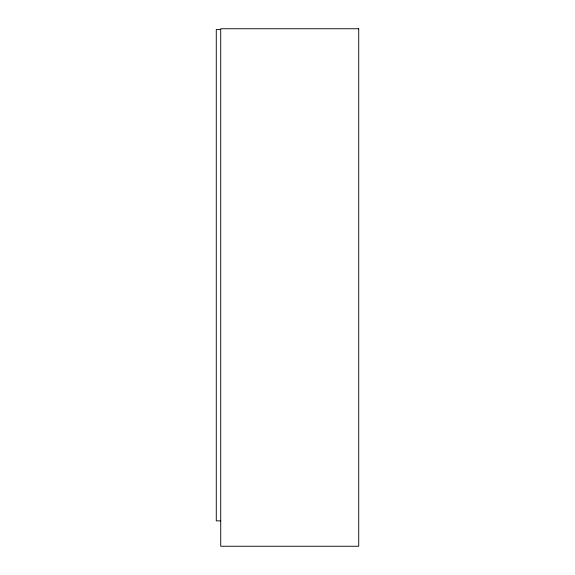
<?xml version="1.0" encoding="UTF-8"?>
<svg xmlns="http://www.w3.org/2000/svg" width="575" height="575" viewBox="0 0 575 575"><rect width="100%" height="100%" fill="white"/><g stroke="black" fill="none" stroke-linecap="round" stroke-linejoin="round"><path stroke-width="0.86" d="M220.721 29.49L216.279 29.49L216.279 520.871L220.721 520.871M358.721 28.75L220.721 28.75L220.721 546.25L358.721 546.25L358.721 28.75"/></g></svg>
